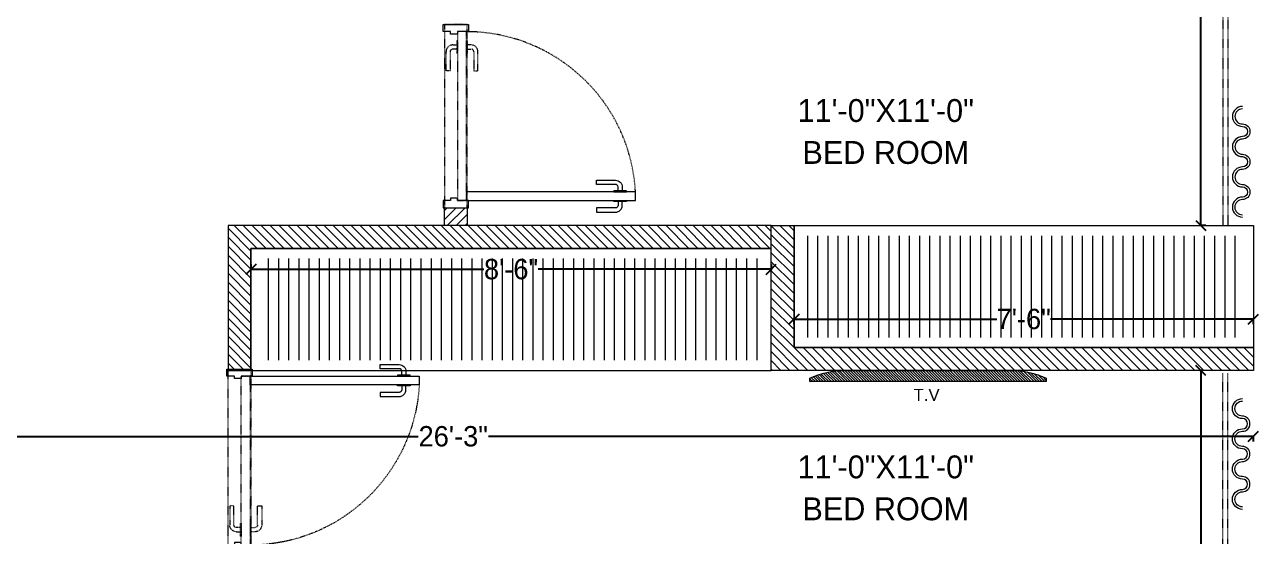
# Model space of a CAD drawing. Header units: inches. Extents: x 18646 to 39869, y 2287 to 7833.
# Drawn here: x 22524.7 to 22766.2, y 3948 to 4048.6 of the extents above; entities that cross this region are included whole.
import ezdxf

# ---------------------------------------------------------------- set-up
doc = ezdxf.new("R2010")
doc.units = ezdxf.units.IN
doc.header["$LTSCALE"] = 1.5
doc.header["$MEASUREMENT"] = 0
doc.header["$PDMODE"] = 3
doc.header["$PDSIZE"] = 4
doc.linetypes.add('HIDDEN', pattern=[0.375, 0.25, -0.125])
for name, color, linetype in [('A-WALL', 4, 'Continuous'), ('A-WALL-EXTR', 2, 'Continuous'), ('I-FNSH-DIMS', 7, 'Continuous'), ('I-FURN', 7, 'Continuous'), ('I-Furn Text', 7, 'Continuous'), ('TTEXT', 7, 'Continuous')]:
    doc.layers.add(name, color=color, linetype=linetype)
doc.layers.add('I-DOOR', color=6, linetype='Continuous', lineweight=20)
doc.layers.add('l-FIXTURE', color=7, linetype='Continuous', lineweight=5)
doc.styles.add('1 by 8 new', font='GOTHIC.TTF', dxfattribs={"height": 4.5})
doc.styles.add('3 by 16', font='GOTHIC.TTF', dxfattribs={"height": 4})
doc.styles.add('A-ARCH-B01FL$0$Annotative', font='arial.ttf')
doc.dimstyles.new('3 by 16', dxfattribs={"dimtxt": 4, "dimasz": 2, "dimexe": 0.18, "dimexo": 0.0625, "dimgap": 0.09, "dimtad": 0, "dimtoh": 1, "dimdec": 0, "dimzin": 0, "dimdsep": 46, "dimlunit": 4, "dimtxsty": '3 by 16', "dimblk": 'OBLIQUE', "dimcen": 0.09, "dimclrd": 256, "dimclrt": 256, "dimadec": 0, "dimazin": 0, "dimtfac": 1, "dimtdec": 0, "dimtofl": 0, "dimtmove": 0, "dimatfit": 3, "dimldrblk": 'OBLIQUE', "dimfxl": 1, "dimfxlon": 1, "dimtolj": 1, "dimtzin": 0, "dimlwd": -1, "dimarcsym": 0})

# ---------------------------------------------------------------- blocks, each defined once
blk = doc.blocks.new('_Oblique')
at = {"color": 0, "linetype": 'ByBlock', "lineweight": -2}
blk.add_line((-0.5, -0.5), (0.5, 0.5), dxfattribs=at)
blk = doc.blocks.new('*D151')
at = {"layer": 'Defpoints', "color": 0, "lineweight": 5, "transparency": 16777216}
for p in [(22755.89, 3980.62), (22756.14, 3980.62), (22756.14, 3847.62)]:
    blk.add_point(p, dxfattribs=at)
at = {"layer": 'I-FNSH-DIMS', "color": 0, "lineweight": -2, "transparency": 16777216}
for p, q in [((22756.08, 3980.62), (22755.71, 3980.62)), ((22756.08, 3847.62), (22755.71, 3847.62))]:
    blk.add_line(p, q, dxfattribs=at)
at = {"layer": 'I-FNSH-DIMS', "transparency": 16777216}
for p, q in [((22755.89, 3980.62), (22755.89, 3920.72)), ((22755.89, 3847.62), (22755.89, 3907.53))]:
    blk.add_line(p, q, dxfattribs=at)
at = {"layer": 'I-FNSH-DIMS', "transparency": 16777216, "xscale": 2, "yscale": 2, "zscale": 2}
for p, rotation in [((22755.89, 3980.62), 90), ((22755.89, 3847.62), 270)]:
    blk.add_blockref('_Oblique', p, dxfattribs=dict(at, rotation=rotation))
at = {"layer": 'I-FNSH-DIMS', "lineweight": 5, "transparency": 16777216, "insert": (22755.89, 3914.12), "char_height": 4, "attachment_point": 5, "rotation": 90, "style": '3 by 16'}
blk.add_mtext('\\A1;11\'-1"', dxfattribs=at)
blk = doc.blocks.new('EFGTH')
at = {"layer": 'A-WALL-EXTR', "color": 8, "linetype": 'HIDDEN', "lineweight": 5, "ltscale": 0.1, "transparency": 33554636}
for points in [[(-31.19, 2.25), (-31.19, 3.02, -0.414214), (-30.67, 3.54), (-26.92, 3.54), (-26.92, 4.36), (-30.67, 4.36, 0.414214), (-32, 3.02), (-32, 2.25)], [(-31.19, 0.2), (-31.19, -0.58, 0.414214), (-30.67, -1.1), (-26.92, -1.1), (-26.92, -1.92), (-30.67, -1.92, -0.414214), (-32, -0.58), (-32, 0.2)]]:
    blk.add_lwpolyline(points, format="xyb", dxfattribs=at)
for points in [[(-1.39, 2.1), (-34.61, 2.1), (-34.61, 0.35), (-1.39, 0.35)], [(-30.35, 2.1), (-32.84, 2.1), (-32.84, 2.25), (-30.35, 2.25)], [(-30.35, 0.35), (-32.84, 0.35), (-32.84, 0.2), (-30.35, 0.2)]]:
    blk.add_lwpolyline(points, close=True, dxfattribs=at)
blk.add_arc((-1.31, 2.06), 33.3, 93.1573, 179.9423, dxfattribs=at)
at = {"layer": 'I-DOOR', "color": 6, "lineweight": 5, "transparency": 33554636}
for points in [[(-1.39, 2.1), (-1.39, 35.31), (-3.14, 35.31), (-3.14, 2.1)], [(-3.14, 31.05), (-3.14, 33.54), (-3.29, 33.54), (-3.29, 31.05)], [(-1.39, 31.05), (-1.39, 33.54), (-1.24, 33.54), (-1.24, 31.05)], [(-34.61, 0.35), (-34.14, 0.35), (-34.14, -1.01), (-34.61, -1.01), (-34.61, -2.5), (-36, -2.5), (-36, 2.5), (-34.61, 2.5)], [(-1.39, 0.35), (-1.86, 0.35), (-1.86, -1.01), (-1.39, -1.01), (-1.39, -2.5), (0, -2.5), (0, 2.5), (-1.39, 2.5)]]:
    blk.add_lwpolyline(points, close=True, dxfattribs=at)
for points in [[(-3.29, 31.89), (-4.07, 31.89, 0.414214), (-4.59, 31.37), (-4.59, 27.63), (-5.4, 27.63), (-5.4, 31.37, -0.414214), (-4.07, 32.71), (-3.29, 32.71)], [(-1.24, 31.89), (-0.46, 31.89, -0.414214), (0.05, 31.37), (0.05, 27.63), (0.87, 27.63), (0.87, 31.37, 0.414214), (-0.46, 32.71), (-1.24, 32.71)]]:
    blk.add_lwpolyline(points, format="xyb", dxfattribs=at)
blk = doc.blocks.new('*D124')
at = {"layer": 'Defpoints', "color": 0, "lineweight": 5, "transparency": 16777216}
for p in [(22755.89, 4146.62), (22758.04, 4146.62), (22758.04, 4009.12)]:
    blk.add_point(p, dxfattribs=at)
at = {"layer": 'I-FNSH-DIMS', "color": 0, "lineweight": -2, "transparency": 16777216}
for p, q in [((22756.89, 4146.62), (22755.71, 4146.62)), ((22756.89, 4009.12), (22755.71, 4009.12))]:
    blk.add_line(p, q, dxfattribs=at)
at = {"layer": 'I-FNSH-DIMS', "transparency": 16777216}
for p, q in [((22755.89, 4146.62), (22755.89, 4084.47)), ((22755.89, 4009.12), (22755.89, 4071.28))]:
    blk.add_line(p, q, dxfattribs=at)
at = {"layer": 'I-FNSH-DIMS', "transparency": 16777216, "xscale": 2, "yscale": 2, "zscale": 2}
for p, rotation in [((22755.89, 4146.62), 90), ((22755.89, 4009.12), 270)]:
    blk.add_blockref('_Oblique', p, dxfattribs=dict(at, rotation=rotation))
at = {"layer": 'I-FNSH-DIMS', "lineweight": 5, "transparency": 16777216, "insert": (22755.89, 4077.87), "char_height": 4, "attachment_point": 5, "rotation": 90, "style": '3 by 16'}
blk.add_mtext('\\A1;11\'-5"', dxfattribs=at)
blk = doc.blocks.new('*D147')
at = {"layer": 'Defpoints', "color": 0, "lineweight": 5, "transparency": 16777216}
for p in [(22675.95, 3990.72), (22675.95, 3985.12), (22766.23, 3985.12)]:
    blk.add_point(p, dxfattribs=at)
at = {"layer": 'I-FNSH-DIMS', "color": 0, "lineweight": -2, "transparency": 16777216}
for p, q in [((22675.95, 3989.72), (22675.95, 3990.9)), ((22766.23, 3989.72), (22766.23, 3990.9))]:
    blk.add_line(p, q, dxfattribs=at)
at = {"layer": 'I-FNSH-DIMS', "transparency": 16777216}
for p, q in [((22675.95, 3990.72), (22715.84, 3990.72)), ((22766.23, 3990.72), (22726.34, 3990.72))]:
    blk.add_line(p, q, dxfattribs=at)
at = {"layer": 'I-FNSH-DIMS', "transparency": 16777216, "xscale": 2, "yscale": 2, "zscale": 2, "rotation": 180}
blk.add_blockref('_Oblique', (22675.95, 3990.72), dxfattribs=at)
at = {"layer": 'I-FNSH-DIMS', "transparency": 16777216, "xscale": 2, "yscale": 2, "zscale": 2}
blk.add_blockref('_Oblique', (22766.23, 3990.72), dxfattribs=at)
at = {"layer": 'I-FNSH-DIMS', "lineweight": 5, "transparency": 16777216, "insert": (22721.09, 3990.72), "char_height": 4, "attachment_point": 5, "style": '3 by 16'}
blk.add_mtext('\\A1;7\'-6"', dxfattribs=at)
blk = doc.blocks.new('*D148')
at = {"layer": 'Defpoints', "color": 0, "lineweight": 5, "transparency": 16777216}
for p in [(22569.23, 4004.62), (22671.45, 4004.62), (22569.23, 4000.52)]:
    blk.add_point(p, dxfattribs=at)
at = {"layer": 'I-FNSH-DIMS', "color": 0, "lineweight": -2, "transparency": 16777216}
for p, q in [((22569.23, 4001.52), (22569.23, 4000.34)), ((22671.45, 4001.52), (22671.45, 4000.34))]:
    blk.add_line(p, q, dxfattribs=at)
at = {"layer": 'I-FNSH-DIMS', "transparency": 16777216}
for p, q in [((22569.23, 4000.52), (22614.99, 4000.52)), ((22671.45, 4000.52), (22625.69, 4000.52))]:
    blk.add_line(p, q, dxfattribs=at)
at = {"layer": 'I-FNSH-DIMS', "transparency": 16777216, "xscale": 2, "yscale": 2, "zscale": 2, "rotation": 180}
blk.add_blockref('_Oblique', (22569.23, 4000.52), dxfattribs=at)
at = {"layer": 'I-FNSH-DIMS', "transparency": 16777216, "xscale": 2, "yscale": 2, "zscale": 2}
blk.add_blockref('_Oblique', (22671.45, 4000.52), dxfattribs=at)
at = {"layer": 'I-FNSH-DIMS', "lineweight": 5, "transparency": 16777216, "insert": (22620.34, 4000.52), "char_height": 4, "attachment_point": 5, "style": '3 by 16'}
blk.add_mtext('\\A1;8\'-6"', dxfattribs=at)
blk = doc.blocks.new('*D157')
at = {"layer": 'Defpoints', "color": 0, "lineweight": 5, "transparency": 16777216}
for p in [(22766.23, 3967.66), (22451.73, 3960.58), (22766.23, 3960.58)]:
    blk.add_point(p, dxfattribs=at)
at = {"layer": 'I-FNSH-DIMS', "color": 0, "lineweight": -2, "transparency": 16777216}
for p, q in [((22451.73, 3966.66), (22451.73, 3967.84)), ((22766.23, 3966.66), (22766.23, 3967.84))]:
    blk.add_line(p, q, dxfattribs=at)
at = {"layer": 'I-FNSH-DIMS', "transparency": 16777216}
for p, q in [((22451.73, 3967.66), (22602.08, 3967.66)), ((22766.23, 3967.66), (22615.89, 3967.66))]:
    blk.add_line(p, q, dxfattribs=at)
at = {"layer": 'I-FNSH-DIMS', "transparency": 16777216, "xscale": 2, "yscale": 2, "zscale": 2, "rotation": 180}
blk.add_blockref('_Oblique', (22451.73, 3967.66), dxfattribs=at)
at = {"layer": 'I-FNSH-DIMS', "transparency": 16777216, "xscale": 2, "yscale": 2, "zscale": 2}
blk.add_blockref('_Oblique', (22766.23, 3967.66), dxfattribs=at)
at = {"layer": 'I-FNSH-DIMS', "lineweight": 5, "transparency": 16777216, "insert": (22608.98, 3967.66), "char_height": 4, "attachment_point": 5, "style": '3 by 16'}
blk.add_mtext('\\A1;26\'-3"', dxfattribs=at)

msp = doc.modelspace()

# ---------------------------------------------------------------- hatches: boundary and pattern name
at = {"layer": 'A-WALL', "lineweight": 5, "transparency": 33554636}
h = msp.add_hatch(dxfattribs=at)
h.set_pattern_fill('ANSI31', color=8, scale=10, angle=180)
h.set_pattern_definition([(225, (3193.6773, 18.75), (0.88388348, -0.88388348), [])])
h.paths.add_polyline_path([(22607.23, 4012.62), (22611.73, 4012.62), (22611.73, 4009.12), (22607.23, 4009.12)])
h = msp.add_hatch(dxfattribs=at)
h.set_pattern_fill('ANSI31', color=8, scale=10, angle=270)
h.set_pattern_definition([(315, (25972.0301, -14481.3105), (0.88388348, 0.88388348), [])])
h.paths.add_polyline_path([(22564.73, 4009.12), (22564.73, 3980.62), (22569.23, 3980.62), (22569.23, 4004.62), (22671.45, 4004.62), (22671.45, 4009.12)])
h = msp.add_hatch(dxfattribs=at)
h.set_pattern_fill('ANSI31', color=8, scale=10, angle=270)
h.set_pattern_definition([(315, (25910.0026, -14485.3148), (0.88388348, 0.88388348), [])])
h.paths.add_polyline_path([(22671.45, 3980.62), (22671.45, 4009.12), (22675.95, 4009.12), (22675.95, 3985.12), (22766.23, 3985.12), (22766.23, 3980.62)])
at = {"layer": 'I-FURN', "lineweight": 5, "transparency": 33554636}
h = msp.add_hatch(dxfattribs=at)
h.set_pattern_fill('_USER', color=8, scale=2, angle=90, pattern_type=0)
h.set_pattern_definition([(90, (23046.6465, 227.4545), (-2, 6e-16), [])])
h.paths.add_polyline_path([(22764.36, 4007.12), (22764.36, 3987.12), (22677.32, 3987.12), (22677.32, 4007.12)])
h = msp.add_hatch(dxfattribs=at)
h.set_pattern_fill('_USER', color=8, scale=2, angle=90, pattern_type=0)
h.set_pattern_definition([(90, (23108.674, 231.4588), (-2, 6e-16), [])])
h.paths.add_polyline_path([(22669.88, 3982.62), (22669.88, 4002.62), (22570.71, 4002.62), (22570.71, 3982.62)])
at = {"layer": 'I-FURN', "lineweight": 5, "ltscale": 100, "transparency": 33554636}
h = msp.add_hatch(dxfattribs=at)
h.set_pattern_fill('ANSI31', color=8, scale=3, angle=810)
h.set_pattern_definition([(135, (54626.23767, 9394.62757), (-0.265165043, -0.265165043), [])])
edge = h.paths.add_edge_path()
edge.add_line((22725.53, 3979.1), (22725.53, 3978.42))
edge.add_line((22725.53, 3978.42), (22679.06, 3978.42))
edge.add_line((22679.06, 3978.42), (22679.06, 3979.1))
edge.add_arc((22685.86, 3964.69), 15.94, 89.757, 115.2577, ccw=False)
edge.add_line((22685.93, 3980.62), (22718.66, 3980.62))
edge.add_arc((22718.66, 3964.38), 16.24, 64.9853, 90, ccw=False)

# ---------------------------------------------------------------- linework, layer by layer
at = {"layer": 'A-WALL', "lineweight": 5, "transparency": 33554636}
for points in [[(22607.23, 4012.62), (22611.73, 4012.62), (22611.73, 4009.12), (22607.23, 4009.12)], [(22564.73, 4009.12), (22564.73, 3980.62), (22569.23, 3980.62), (22569.23, 4004.62), (22671.45, 4004.62), (22671.45, 4009.12)], [(22671.45, 3980.62), (22671.45, 4009.12), (22675.95, 4009.12), (22675.95, 3985.12), (22766.23, 3985.12), (22766.23, 3980.62)]]:
    msp.add_lwpolyline(points, close=True, dxfattribs=at)
at = {"layer": 'A-WALL-EXTR', "color": 8, "linetype": 'HIDDEN', "lineweight": 5, "ltscale": 0.1, "transparency": 33554636}
for p, q in [((22760.23, 4146.62), (22760.23, 4009.12)), ((22761.23, 4146.62), (22761.23, 4009.12)), ((22760.23, 3847.62), (22760.23, 3980.19)), ((22761.23, 3847.62), (22761.23, 3980.19))]:
    msp.add_line(p, q, dxfattribs=at)
for points in [[(22611.73, 4048.62), (22607.23, 4048.62), (22607.23, 4012.62), (22611.73, 4012.62)], [(22569.23, 3944.91), (22564.73, 3944.91), (22564.73, 3980.91), (22569.23, 3980.91)]]:
    msp.add_lwpolyline(points, close=True, dxfattribs=at)
at = {"layer": 'I-FURN', "lineweight": 5, "transparency": 33554636}
for points in [[(22764.07, 4032.53, 1), (22764.07, 4028.6, -1), (22764.07, 4026.59, 1), (22764.07, 4022.66, -1), (22764.07, 4020.64, 1), (22764.07, 4016.71, -1), (22764.07, 4014.7, 1), (22764.07, 4010.77, 1)], [(22764.07, 4032.05, 1), (22764.07, 4029.08, -1), (22764.07, 4026.11, 1), (22764.07, 4023.14, -1), (22764.07, 4020.16, 1), (22764.07, 4017.19, -1), (22764.07, 4014.22, 1), (22764.07, 4011.24)], [(22725.53, 3979.1), (22725.53, 3978.42), (22679.06, 3978.42), (22679.06, 3979.1, -0.111729), (22685.93, 3980.62), (22718.66, 3980.62, -0.109583), (22725.53, 3979.1, -0.636889)], [(22764.07, 3953.32, -1), (22764.07, 3957.25, 1), (22764.07, 3959.27, -1), (22764.07, 3963.2, 1), (22764.07, 3965.21, -1), (22764.07, 3969.14, 1), (22764.07, 3971.16, -1), (22764.07, 3975.09, -1)], [(22764.07, 3953.8, -1), (22764.07, 3956.77, 1), (22764.07, 3959.75, -1), (22764.07, 3962.72, 1), (22764.07, 3965.69, -1), (22764.07, 3968.66, 1), (22764.07, 3971.64, -1), (22764.07, 3974.61)]]:
    msp.add_lwpolyline(points, format="xyb", dxfattribs=at)
at = {"layer": 'l-FIXTURE', "lineweight": 5, "transparency": 33554636}
for points in [[(22766.23, 4009.12), (22766.23, 3985.12), (22675.95, 3985.12), (22675.95, 4009.12)], [(22671.45, 3980.62), (22671.45, 4004.62), (22569.23, 4004.62), (22569.23, 3980.62)]]:
    msp.add_lwpolyline(points, close=True, dxfattribs=at)

# ---------------------------------------------------------------- block references
at = {"layer": 'I-DOOR', "lineweight": 5, "transparency": 33554636, "rotation": 270}
msp.add_blockref('EFGTH', (22609.48, 4012.62), dxfattribs=at)
at = {"layer": 'I-DOOR', "lineweight": 5, "transparency": 33554636, "xscale": -1, "rotation": 269.9999999949511}
msp.add_blockref('EFGTH', (22566.98, 3980.91), dxfattribs=at)

# ---------------------------------------------------------------- texts
at = {"layer": 'I-Furn Text', "lineweight": 5, "transparency": 33554636, "char_height": 4.5, "width": 50.4719, "attachment_point": 8, "style": '1 by 8 new'}
for s, insert in [('11\'-0"X11\'-0"', (22693.98, 4029.41)), ('BED ROOM', (22693.98, 4021.17)), ('11\'-0"X11\'-0"', (22693.98, 3959.35)), ('BED ROOM', (22693.98, 3951.11))]:
    msp.add_mtext(s, dxfattribs=dict(at, insert=insert))
at = {"layer": 'TTEXT', "lineweight": 5, "ltscale": 0.001, "transparency": 33554636, "insert": (22699.44, 3975.83, 0), "char_height": 2.3609, "attachment_point": 4, "style": 'A-ARCH-B01FL$0$Annotative'}
msp.add_mtext('{\\fArial|b0|i0|c0|p34;T.V}', dxfattribs=at)

# ---------------------------------------------------------------- dimensions: what is measured, and where the dimension line sits
at = {"layer": 'I-FNSH-DIMS', "lineweight": 5, "transparency": 33554636}
for base, p1, p2, angle, picture, middle in [((22755.88820809, 4146.6237041), (22758.04190745, 4009.1237041), (22758.04190745, 4146.6237041), 270, '*D124', (22755.88820809, 4077.8737041)), ((22569.23, 4000.52), (22671.45, 4004.62), (22569.23, 4004.62), 180, '*D148', (22620.34, 4000.52)), ((22675.95, 3990.72), (22766.23, 3985.12), (22675.95, 3985.12), 180, '*D147', (22721.09, 3990.72)), ((22755.89, 3980.62), (22756.14, 3847.62), (22756.14, 3980.62), 270, '*D151', (22755.89, 3914.12))]:
    dim = msp.add_linear_dim(base=base, p1=p1, p2=p2, angle=angle, dimstyle='3 by 16', dxfattribs=at)
    dim.commit()
    dim.dimension.update_dxf_attribs({"geometry": picture, "text_midpoint": middle})
dim = msp.add_linear_dim(base=(22766.23305518, 3967.65702725), p1=(22451.73305518, 3960.58029747), p2=(22766.23305518, 3960.58029747), dimstyle='3 by 16', dxfattribs=at)
dim.commit()
dim.dimension.update_dxf_attribs({"geometry": '*D157', "text_midpoint": (22608.98305518, 3967.65702725)})

doc.saveas('drawing.dxf')
